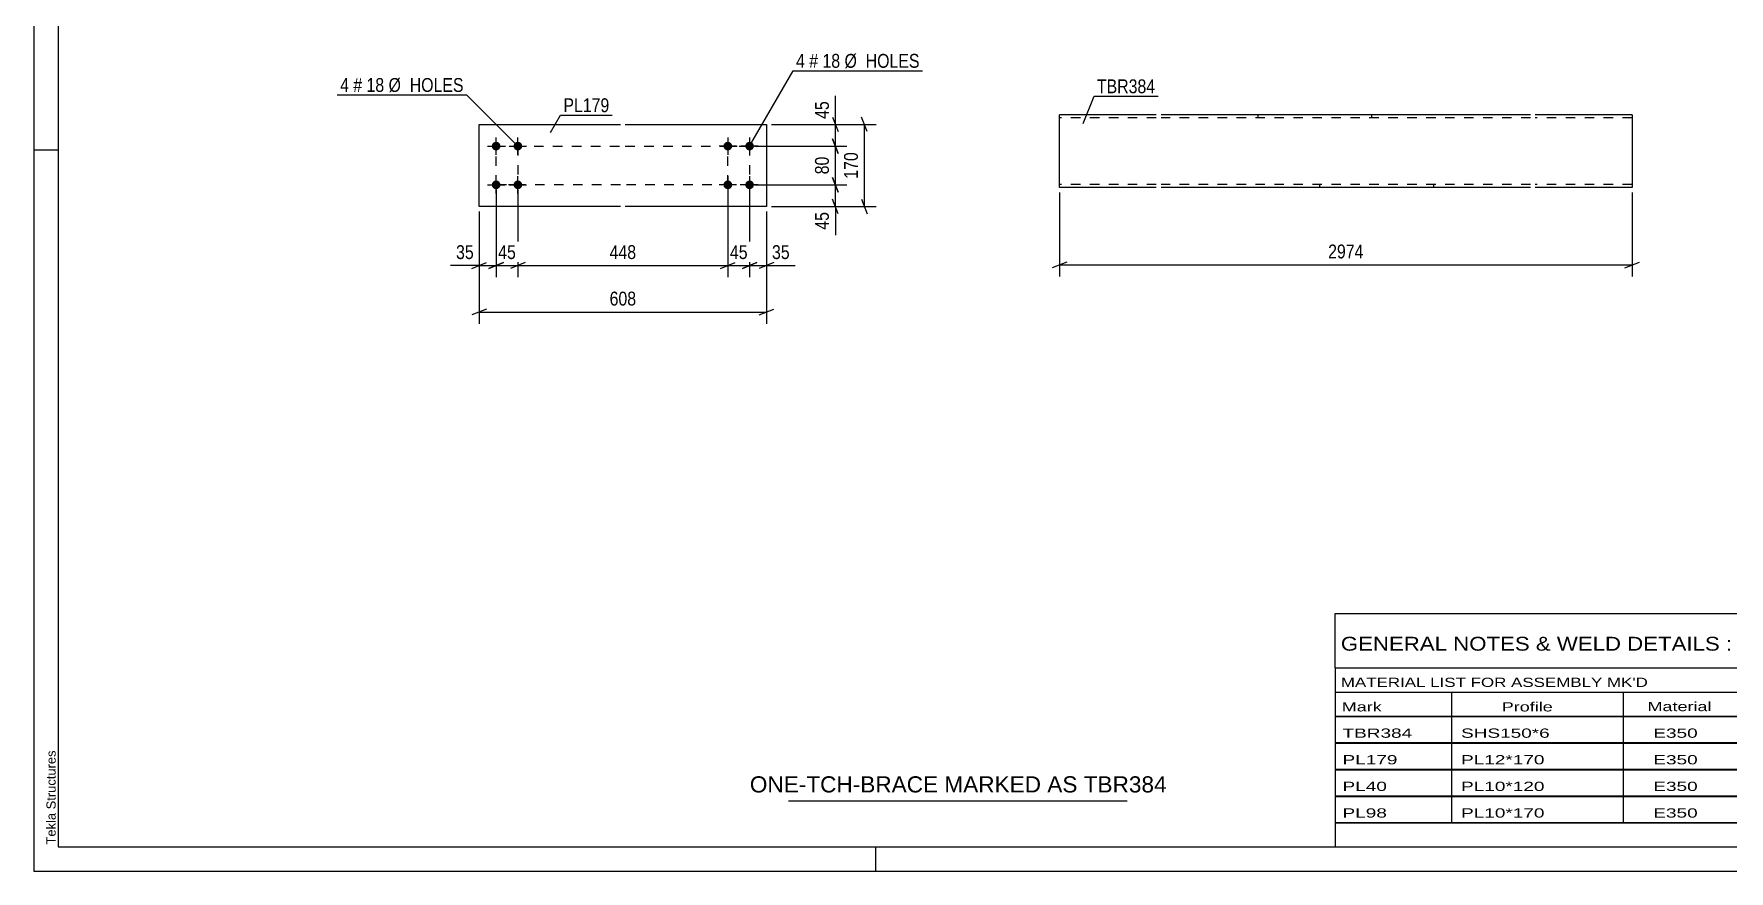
# Model space of a CAD drawing. Header units: millimetres. Extents: x 0 to 594, y 0 to 420.
# Drawn here: x 0 to 350.4, y 0 to 173 of the extents above; entities that cross this region are included whole.
import ezdxf

# ---------------------------------------------------------------- set-up
doc = ezdxf.new("R2010")
doc.units = ezdxf.units.MM
doc.linetypes.add('DXK_LINE_DOT2', pattern=[3.9198, 1.9599, -1.9599])
doc.styles.add('Arial', font='ARIAL.TTF', dxfattribs={"height": 0.2})
doc.styles.add('Arial Narrow', font='ARIALN.TTF', dxfattribs={"height": 0.2})

# ---------------------------------------------------------------- blocks, each defined once
blk = doc.blocks.new('Unknown-580570776-1132')
at = {"color": 5, "linetype": 'Continuous'}
for p, q in [((0, 420), (0, 0)), ((5, 415), (5, 5)), ((5, 149), (0, 149)), ((5, 5), (589, 5)), ((174, 0), (174, 5)), ((0, 0), (594, 0))]:
    blk.add_line(p, q, dxfattribs=at)
at = {"color": 174, "linetype": 'Continuous', "style": 'Arial'}
blk.add_text('Tekla Structures', height=1.9102, rotation=90, dxfattribs=at).set_placement((4.5, 5.5))
blk = doc.blocks.new('Part-580570776-4895 - 4894')
at = {"color": 2, "linetype": 'Continuous'}
for p, q in [((92.04, 154.34), (121.24, 154.34)), ((92.04, 137.34), (92.04, 154.34)), ((122.24, 154.34), (151.44, 154.34)), ((151.44, 154.34), (151.44, 137.34)), ((121.24, 137.34), (92.04, 137.34)), ((151.44, 137.34), (122.24, 137.34))]:
    blk.add_line(p, q, dxfattribs=at)
blk = doc.blocks.new('Bolt-580570776-4896 - 4894')
at = {"linetype": 'Continuous'}
for points in [[(143.44, 148.94, -1), (143.44, 150.74, -1)], [(147.94, 148.94, -1), (147.94, 150.74, -1)], [(143.44, 140.94, -1), (143.44, 142.74, -1)], [(147.94, 140.94, -1), (147.94, 142.74, -1)]]:
    blk.add_hatch(color=1, dxfattribs=at).paths.add_polyline_path(points)
at = {"color": 1, "linetype": 'Continuous'}
for p, q in [((143.44, 151.64), (143.44, 148.04)), ((147.94, 151.64), (147.94, 148.04)), ((145.24, 149.84), (141.64, 149.84)), ((149.74, 149.84), (146.14, 149.84)), ((145.24, 141.84), (141.64, 141.84)), ((143.44, 143.64), (143.44, 140.04)), ((149.74, 141.84), (146.14, 141.84)), ((147.94, 143.64), (147.94, 140.04))]:
    blk.add_line(p, q, dxfattribs=at)
blk = doc.blocks.new('Bolt-580570776-4897 - 4894')
at = {"linetype": 'Continuous'}
for points in [[(95.54, 150.74, -1), (95.54, 148.94, -1)], [(100.04, 150.74, -1), (100.04, 148.94, -1)], [(95.54, 142.74, -1), (95.54, 140.94, -1)], [(100.04, 142.74, -1), (100.04, 140.94, -1)]]:
    blk.add_hatch(color=1, dxfattribs=at).paths.add_polyline_path(points)
at = {"color": 1, "linetype": 'Continuous'}
for p, q in [((95.54, 148.04), (95.54, 151.64)), ((100.04, 148.04), (100.04, 151.64)), ((93.74, 149.84), (97.34, 149.84)), ((98.24, 149.84), (101.84, 149.84)), ((93.74, 141.84), (97.34, 141.84)), ((95.54, 140.04), (95.54, 143.64)), ((98.24, 141.84), (101.84, 141.84)), ((100.04, 140.04), (100.04, 143.64))]:
    blk.add_line(p, q, dxfattribs=at)
blk = doc.blocks.new('Part-580570776-2494 - 2487')
at = {"color": 2, "linetype": 'Continuous'}
for p, q in [((232, 156.28), (212, 156.28)), ((212, 141.37), (212, 156.28)), ((309.35, 156.28), (233, 156.28)), ((330.35, 156.28), (310.35, 156.28)), ((330.35, 156.28), (330.35, 156.18)), ((330.35, 156.18), (330.35, 155.08)), ((330.35, 155.08), (330.35, 141.28)), ((212, 141.28), (212, 141.37)), ((232, 141.28), (212, 141.28)), ((309.35, 141.28), (233, 141.28)), ((330.35, 141.28), (310.35, 141.28))]:
    blk.add_line(p, q, dxfattribs=at)
at = {"color": 7, "linetype": 'DXK_LINE_DOT2'}
for p, q in [((232, 155.68), (212, 155.68)), ((309.35, 155.68), (233, 155.68)), ((253, 156.28), (253, 155.68)), ((276.51, 156.28), (276.51, 155.68)), ((330.35, 155.68), (310.35, 155.68)), ((330.35, 155.92), (330.35, 155.08)), ((212, 141.88), (212, 141.92)), ((232, 141.88), (212, 141.88)), ((212, 141.28), (212, 141.28)), ((309.35, 141.88), (233, 141.88)), ((265.84, 141.28), (265.84, 141.88)), ((265.84, 141.37), (265.84, 141.28)), ((289.35, 141.28), (289.35, 141.88)), ((289.35, 141.37), (289.35, 141.28)), ((330.35, 141.88), (310.35, 141.88)), ((330.35, 141.92), (330.35, 142.02)), ((330.35, 141.88), (330.35, 141.92)), ((330.35, 141.88), (330.35, 141.92))]:
    blk.add_line(p, q, dxfattribs=at)
blk = doc.blocks.new('Rectangle-580570776-5068 - 4894')
at = {"color": 1, "linetype": 'DXK_LINE_DOT2'}
for p, q in [((95.54, 149.84), (100.04, 149.84)), ((95.54, 141.84), (95.54, 149.84)), ((100.04, 149.84), (100.04, 141.84)), ((100.04, 141.84), (95.54, 141.84))]:
    blk.add_line(p, q, dxfattribs=at)
blk = doc.blocks.new('Rectangle-580570776-5078 - 4894')
at = {"color": 1, "linetype": 'DXK_LINE_DOT2'}
for p, q in [((95.54, 149.84), (121.24, 149.84)), ((95.54, 141.84), (95.54, 149.84)), ((122.24, 149.84), (147.94, 149.84)), ((147.94, 149.84), (147.94, 141.84)), ((121.24, 141.84), (95.54, 141.84)), ((147.94, 141.84), (122.24, 141.84))]:
    blk.add_line(p, q, dxfattribs=at)
blk = doc.blocks.new('Rectangle-580570776-5088 - 4894')
at = {"color": 1, "linetype": 'DXK_LINE_DOT2'}
for p, q in [((143.44, 149.84), (147.94, 149.84)), ((143.44, 141.84), (143.44, 149.84)), ((147.94, 149.84), (147.94, 141.84)), ((147.94, 141.84), (143.44, 141.84))]:
    blk.add_line(p, q, dxfattribs=at)
blk = doc.blocks.new('StraightDimension-580570776-5046 - 4894')
at = {"color": 7, "linetype": 'Continuous'}
for p, q in [((152.44, 154.34), (168.07, 154.34)), ((165.07, 155.84), (166.27, 152.84)), ((165.67, 149.84), (165.67, 154.34)), ((166.27, 148.34), (165.07, 151.34)), ((148.94, 149.84), (168.07, 149.84))]:
    blk.add_line(p, q, dxfattribs=at)
at = {"color": 0}
blk.add_wipeout([(164.92, 159.72), (160.72, 159.72), (160.72, 154.86), (164.92, 154.86)], dxfattribs=at)
at = {"color": 7, "linetype": 'Continuous'}
blk.add_line((165.67, 154.34), (165.67, 160.24), dxfattribs=at)
blk.add_line((165.67, 154.34), (165.67, 160.24), dxfattribs=at)
at = {"color": 3, "style": 'Arial Narrow'}
blk.add_text('45', height=2.863, rotation=90.0002, dxfattribs=at).set_placement((164.32, 155.46))
blk = doc.blocks.new('StraightDimension-580570776-4902 - 4894')
at = {"color": 7, "linetype": 'Continuous'}
for p, q in [((147.94, 140.84), (147.94, 122.75)), ((151.44, 136.34), (151.44, 122.75)), ((146.44, 124.55), (149.44, 125.75)), ((147.94, 125.15), (151.44, 125.15)), ((152.94, 125.75), (149.94, 124.55))]:
    blk.add_line(p, q, dxfattribs=at)
at = {"color": 0}
blk.add_wipeout([(156.82, 125.9), (156.82, 130.1), (151.97, 130.1), (151.97, 125.9)], dxfattribs=at)
at = {"color": 7, "linetype": 'Continuous'}
blk.add_line((151.44, 125.15), (157.35, 125.15), dxfattribs=at)
blk.add_line((151.44, 125.15), (157.35, 125.15), dxfattribs=at)
at = {"color": 3, "style": 'Arial Narrow'}
blk.add_text('35', height=2.863, dxfattribs=at).set_placement((152.57, 126.5))
blk = doc.blocks.new('StraightDimension-580570776-4903 - 4894')
at = {"color": 7, "linetype": 'Continuous'}
for p, q in [((143.44, 140.84), (143.44, 122.75)), ((147.94, 140.84), (147.94, 122.75)), ((141.94, 124.55), (144.94, 125.75)), ((143.44, 125.15), (147.94, 125.15)), ((149.44, 125.75), (146.44, 124.55))]:
    blk.add_line(p, q, dxfattribs=at)
at = {"color": 0}
blk.add_wipeout([(148.12, 125.9), (148.12, 130.1), (143.27, 130.1), (143.27, 125.9)], dxfattribs=at)
at = {"color": 3, "style": 'Arial Narrow'}
blk.add_text('45', height=2.863, dxfattribs=at).set_placement((143.87, 126.5))
blk = doc.blocks.new('StraightDimension-580570776-4904 - 4894')
at = {"color": 7, "linetype": 'Continuous'}
for p, q in [((100.04, 140.84), (100.04, 122.75)), ((143.44, 140.84), (143.44, 122.75)), ((101.54, 125.75), (98.54, 124.55)), ((100.04, 125.15), (143.44, 125.15)), ((141.94, 124.55), (144.94, 125.75))]:
    blk.add_line(p, q, dxfattribs=at)
at = {"color": 0}
blk.add_wipeout([(125.09, 125.9), (125.09, 130.1), (118.4, 130.1), (118.4, 125.9)], dxfattribs=at)
at = {"color": 3, "style": 'Arial Narrow'}
blk.add_text('448', height=2.863, dxfattribs=at).set_placement((119, 126.5))
blk = doc.blocks.new('StraightDimension-580570776-4905 - 4894')
at = {"color": 7, "linetype": 'Continuous'}
for p, q in [((95.54, 140.84), (95.54, 122.75)), ((100.04, 140.84), (100.04, 122.75)), ((94.04, 124.55), (97.04, 125.75)), ((95.54, 125.15), (100.04, 125.15)), ((101.54, 125.75), (98.54, 124.55))]:
    blk.add_line(p, q, dxfattribs=at)
at = {"color": 0}
blk.add_wipeout([(100.22, 125.9), (100.22, 130.1), (95.37, 130.1), (95.37, 125.9)], dxfattribs=at)
at = {"color": 3, "style": 'Arial Narrow'}
blk.add_text('45', height=2.863, dxfattribs=at).set_placement((95.97, 126.5))
blk = doc.blocks.new('StraightDimension-580570776-4906 - 4894')
at = {"color": 7, "linetype": 'Continuous'}
for p, q in [((95.54, 140.84), (95.54, 122.75)), ((92.04, 136.34), (92.04, 122.75)), ((90.54, 124.55), (93.54, 125.75)), ((92.04, 125.15), (95.54, 125.15)), ((97.04, 125.75), (94.04, 124.55))]:
    blk.add_line(p, q, dxfattribs=at)
at = {"color": 0}
blk.add_wipeout([(91.52, 125.9), (91.52, 130.1), (86.66, 130.1), (86.66, 125.9)], dxfattribs=at)
at = {"color": 7, "linetype": 'Continuous'}
blk.add_line((92.04, 125.15), (86.14, 125.15), dxfattribs=at)
blk.add_line((92.04, 125.15), (86.14, 125.15), dxfattribs=at)
at = {"color": 3, "style": 'Arial Narrow'}
blk.add_text('35', height=2.863, dxfattribs=at).set_placement((87.26, 126.5))
blk = doc.blocks.new('StraightDimension-580570776-4922 - 4894')
at = {"color": 7, "linetype": 'Continuous'}
for p, q in [((92.04, 136.34), (92.04, 113.14)), ((151.44, 136.34), (151.44, 113.14)), ((93.54, 116.14), (90.54, 114.94)), ((149.94, 114.94), (152.94, 116.14)), ((92.04, 115.54), (151.44, 115.54))]:
    blk.add_line(p, q, dxfattribs=at)
at = {"color": 0}
blk.add_wipeout([(125.09, 116.29), (125.09, 120.49), (118.4, 120.49), (118.4, 116.29)], dxfattribs=at)
at = {"color": 3, "style": 'Arial Narrow'}
blk.add_text('608', height=2.863, dxfattribs=at).set_placement((119, 116.89))
blk = doc.blocks.new('StraightDimension-580570776-4942 - 4894')
at = {"color": 7, "linetype": 'Continuous'}
for p, q in [((152.44, 154.34), (174.07, 154.34)), ((172.27, 152.84), (171.07, 155.84)), ((171.67, 137.34), (171.67, 154.34)), ((152.44, 137.34), (174.07, 137.34)), ((171.07, 138.84), (172.27, 135.84))]:
    blk.add_line(p, q, dxfattribs=at)
at = {"color": 0}
blk.add_wipeout([(170.92, 149.18), (166.72, 149.18), (166.72, 142.5), (170.92, 142.5)], dxfattribs=at)
at = {"color": 3, "style": 'Arial Narrow'}
blk.add_text('170', height=2.863, rotation=90.0002, dxfattribs=at).set_placement((170.32, 143.1))
blk = doc.blocks.new('StraightDimension-580570776-5047 - 4894')
at = {"color": 7, "linetype": 'Continuous'}
for p, q in [((165.07, 151.34), (166.27, 148.34)), ((148.94, 149.84), (168.07, 149.84)), ((165.67, 141.84), (165.67, 149.84)), ((148.94, 141.84), (168.07, 141.84)), ((166.27, 140.34), (165.07, 143.34))]:
    blk.add_line(p, q, dxfattribs=at)
at = {"color": 0}
blk.add_wipeout([(164.92, 148.27), (160.72, 148.27), (160.72, 143.41), (164.92, 143.41)], dxfattribs=at)
at = {"color": 3, "style": 'Arial Narrow'}
blk.add_text('80', height=2.863, rotation=90.0002, dxfattribs=at).set_placement((164.32, 144.01))
blk = doc.blocks.new('StraightDimension-580570776-5048 - 4894')
at = {"color": 7, "linetype": 'Continuous'}
for p, q in [((148.94, 141.84), (168.07, 141.84)), ((165.07, 143.34), (166.27, 140.34)), ((165.67, 137.34), (165.67, 141.84)), ((152.44, 137.34), (168.07, 137.34)), ((166.27, 135.84), (165.07, 138.84))]:
    blk.add_line(p, q, dxfattribs=at)
at = {"color": 0}
blk.add_wipeout([(164.92, 136.81), (160.72, 136.81), (160.72, 131.96), (164.92, 131.96)], dxfattribs=at)
at = {"color": 7, "linetype": 'Continuous'}
blk.add_line((165.67, 137.34), (165.67, 131.43), dxfattribs=at)
blk.add_line((165.67, 137.34), (165.67, 131.43), dxfattribs=at)
at = {"color": 3, "style": 'Arial Narrow'}
blk.add_text('45', height=2.863, rotation=90.0002, dxfattribs=at).set_placement((164.32, 132.56))
blk = doc.blocks.new('StraightDimension-580570776-2501 - 2487')
at = {"color": 7, "linetype": 'Continuous'}
for p, q in [((212, 140.28), (212, 122.88)), ((330.35, 140.28), (330.35, 122.88)), ((213.5, 125.88), (210.5, 124.68)), ((212, 125.28), (330.35, 125.28)), ((328.85, 124.68), (331.85, 125.88))]:
    blk.add_line(p, q, dxfattribs=at)
at = {"color": 0}
blk.add_wipeout([(275.43, 126.03), (275.43, 130.23), (266.92, 130.23), (266.92, 126.03)], dxfattribs=at)
at = {"color": 3, "style": 'Arial Narrow'}
blk.add_text('2974', height=2.863, dxfattribs=at).set_placement((267.52, 126.63))
blk = doc.blocks.new('Unknown-580570776-6235')
at = {"color": 7, "linetype": 'Continuous'}
for p, q in [((269, 53.25), (429, 53.25)), ((269, 42), (269, 53.25)), ((429, 53.25), (429, 42)), ((269, 42), (429, 42)), ((269, 42), (269, 37)), ((429, 42), (429, 37)), ((269, 37), (429, 37)), ((269, 37), (269, 32)), ((293, 37), (293, 32)), ((328.5, 37), (328.5, 32)), ((354.5, 37), (354.5, 32)), ((367.5, 37), (367.5, 32)), ((385, 37), (385, 32)), ((407, 37), (407, 32)), ((429, 37), (429, 32)), ((269, 32), (429, 32)), ((269, 31.95), (269, 26.55)), ((269, 31.95), (429, 31.95)), ((293, 32), (293, 26.5)), ((328.5, 32), (328.5, 26.5)), ((354.5, 32), (354.5, 26.5)), ((367.5, 32), (367.5, 26.5)), ((385, 32), (385, 26.5)), ((407, 32), (407, 26.5)), ((429, 31.95), (429, 26.55)), ((269, 26.55), (429, 26.55)), ((269, 26.45), (269, 21.05)), ((269, 26.45), (429, 26.45)), ((293, 26.5), (293, 21)), ((328.5, 26.5), (328.5, 21)), ((354.5, 26.5), (354.5, 21)), ((367.5, 26.5), (367.5, 21)), ((385, 26.5), (385, 21)), ((407, 26.5), (407, 21)), ((429, 26.45), (429, 21.05)), ((269, 21.05), (429, 21.05)), ((269, 20.95), (269, 15.55)), ((269, 20.95), (429, 20.95)), ((293, 21), (293, 15.5)), ((328.5, 21), (328.5, 15.5)), ((354.5, 21), (354.5, 15.5)), ((367.5, 21), (367.5, 15.5)), ((385, 21), (385, 15.5)), ((407, 21), (407, 15.5)), ((429, 20.95), (429, 15.55)), ((269, 15.55), (429, 15.55)), ((269, 15.45), (269, 10.05)), ((269, 15.45), (429, 15.45)), ((293, 15.5), (293, 10)), ((328.5, 15.5), (328.5, 10)), ((354.5, 15.5), (354.5, 10)), ((367.5, 15.5), (367.5, 10)), ((385, 15.5), (385, 10)), ((407, 15.5), (407, 10)), ((429, 15.45), (429, 10.05)), ((269, 10.05), (429, 10.05)), ((269, 10), (429, 10)), ((269, 10), (269, 5)), ((385, 10), (385, 5)), ((407, 10), (407, 5)), ((429, 10), (429, 5)), ((269, 5), (429, 5))]:
    blk.add_line(p, q, dxfattribs=at)
at = {"color": 7, "style": 'Arial Narrow'}
for s, height, width, p in [('GENERAL NOTES & WELD DETAILS :', 2.8633, 1.4, (270.15, 45.56)), ('REFER TYP DRAWING TYP-01', 1.9089, 1.6, (353.7, 45.66)), ("MATERIAL LIST FOR ASSEMBLY MK'D", 1.9089, 1.6, (270.15, 38.06)), ('TBR384', 1.909, 1.794707, (361.59, 37.97)), ('1', 1.91, 1.794707, (391.08, 38.06)), ('No. Required', 1.9089, 1.6, (400.41, 38.06)), ('Material', 1.909, 1.7, (333.54, 33.06)), ('Length', 1.909, 1.7, (369, 33.06)), ('Weight', 1.909, 1.7, (411, 33.06)), ('Mark', 1.909, 1.7, (270.34, 33)), ('Profile', 1.909, 1.7, (303.41, 33)), ('No.', 1.909, 1.7, (358.5, 33.06)), ('Area', 1.909, 1.7, (391.5, 33.06))]:
    blk.add_text(s, height=height, dxfattribs=dict(at, width=width)).set_placement(p)
at = {"color": 7, "linetype": 'Continuous', "style": 'Arial Narrow'}
for s, height, width, p in [('TBR384', 1.909, 1.794707, (270.5, 27.56)), ('SHS150*6', 1.909, 1.794707, (295, 27.56)), ('E350', 1.909, 1.794707, (334.74, 27.56)), ('1', 1.91, 1.794707, (358.86, 27.56)), ('2974', 1.909, 1.794707, (371.58, 27.56)), ('1.8', 1.909, 1.794707, (395.32, 27.56)), ('80.4', 1.909, 1.794707, (414.14, 27.56)), ('PL179', 1.909, 1.794707, (270.5, 22.06)), ('PL12*170', 1.909, 1.794707, (295, 22.06)), ('E350', 1.909, 1.794707, (334.74, 22.06)), ('1', 1.91, 1.794707, (358.86, 22.06)), ('608', 1.909, 1.794707, (373.77, 22.06)), ('0.2', 1.909, 1.794707, (395.32, 22.06)), ('9.7', 1.909, 1.794707, (416.33, 22.06)), ('PL40', 1.909, 1.794707, (270.5, 16.56)), ('PL10*120', 1.909, 1.794707, (295, 16.56)), ('E350', 1.909, 1.794707, (334.74, 16.56)), ('4', 1.91, 1.794707, (358.86, 16.56)), ('150', 1.909, 1.794707, (373.77, 16.56)), ('0.0', 1.909, 1.794707, (395.32, 16.56)), ('5.7', 1.909, 1.794707, (416.33, 16.56)), ('PL98', 1.909, 1.794707, (270.5, 11.06)), ('PL10*170', 1.909, 1.794707, (295, 11.06)), ('E350', 1.909, 1.794707, (334.74, 11.06)), ('2', 1.91, 1.794707, (358.86, 11.06)), ('170', 1.909, 1.794707, (373.77, 11.06)), ('0.1', 1.909, 1.794707, (395.32, 11.06)), ('4.5', 1.909, 1.794707, (416.33, 11.06)), ('Total', 1.909, 1.7, (371.33, 6.5)), ('2.3', 1.909, 1.794707, (394.83, 6.5)), ('100.3', 1.909, 1.794707, (411.96, 6.5))]:
    blk.add_text(s, height=height, dxfattribs=dict(at, width=width)).set_placement(p)
blk = doc.blocks.new('Unknown-580570776-6236')
at = {"color": 7, "linetype": 'Continuous'}
blk.add_line((156, 14.5), (226, 14.5), dxfattribs=at)
at = {"color": 7, "style": 'Arial'}
blk.add_text('ONE-TCH-BRACE MARKED AS TBR384', height=3.3428, dxfattribs=at).set_placement((147.99, 16.25))
blk = doc.blocks.new('Mark-580570776-4945 - 4894')
at = {"color": 0}
blk.add_wipeout([(118.96, 156.86), (118.96, 159.86), (109.45, 159.86), (109.45, 156.86)], dxfattribs=at)
blk.add_wipeout([(118.96, 156.86), (118.96, 159.86), (109.45, 159.86), (109.45, 156.86)], dxfattribs=at)
at = {"color": 30, "linetype": 'Continuous'}
for p, q in [((106.8, 152.67), (108.85, 156.26)), ((108.85, 156.26), (119.56, 156.26))]:
    blk.add_line(p, q, dxfattribs=at)
at = {"color": 3, "style": 'Arial Narrow'}
blk.add_text('PL179', height=2.863, dxfattribs=at).set_placement((109.45, 156.86))
blk = doc.blocks.new('Mark-580570776-4948 - 4894')
at = {"color": 0}
blk.add_wipeout([(159.37, 166.03), (159.37, 169.03), (157.54, 169.03), (157.54, 166.03)], dxfattribs=at)
blk.add_wipeout([(159.37, 166.03), (159.37, 169.03), (157.54, 169.03), (157.54, 166.03)], dxfattribs=at)
at = {"color": 7, "linetype": 'Continuous'}
blk.add_line((147.94, 149.84), (156.94, 165.43), dxfattribs=at)
at = {"color": 0}
blk.add_wipeout([(162.1, 166.03), (162.1, 169.03), (160.27, 169.03), (160.27, 166.03)], dxfattribs=at)
blk.add_wipeout([(162.1, 166.03), (162.1, 169.03), (160.27, 169.03), (160.27, 166.03)], dxfattribs=at)
at = {"color": 3, "style": 'Arial Narrow'}
blk.add_text('4', height=2.86, dxfattribs=at).set_placement((157.54, 166.03))
at = {"color": 0}
blk.add_wipeout([(166.66, 166.03), (166.66, 169.03), (163, 169.03), (163, 166.03)], dxfattribs=at)
blk.add_wipeout([(166.66, 166.03), (166.66, 169.03), (163, 169.03), (163, 166.03)], dxfattribs=at)
at = {"color": 3, "style": 'Arial Narrow'}
blk.add_text('#', height=2.86, dxfattribs=at).set_placement((160.27, 166.03))
at = {"color": 0}
blk.add_wipeout([(183.08, 166.03), (183.08, 169.03), (167.56, 169.03), (167.56, 166.03)], dxfattribs=at)
blk.add_wipeout([(183.08, 166.03), (183.08, 169.03), (167.56, 169.03), (167.56, 166.03)], dxfattribs=at)
at = {"color": 7, "linetype": 'Continuous'}
blk.add_line((156.94, 165.43), (183.68, 165.43), dxfattribs=at)
at = {"color": 3, "style": 'Arial Narrow'}
for s, p in [('18', (163, 166.03)), ('Ø  HOLES', (167.56, 166.03))]:
    blk.add_text(s, height=2.863, dxfattribs=at).set_placement(p)
blk = doc.blocks.new('Mark-580570776-4949 - 4894')
at = {"color": 0}
blk.add_wipeout([(65.13, 161.04), (65.13, 164.04), (63.3, 164.04), (63.3, 161.04)], dxfattribs=at)
blk.add_wipeout([(65.13, 161.04), (65.13, 164.04), (63.3, 164.04), (63.3, 161.04)], dxfattribs=at)
blk.add_wipeout([(67.85, 161.04), (67.85, 164.04), (66.03, 164.04), (66.03, 161.04)], dxfattribs=at)
blk.add_wipeout([(67.85, 161.04), (67.85, 164.04), (66.03, 164.04), (66.03, 161.04)], dxfattribs=at)
at = {"color": 3, "style": 'Arial Narrow'}
blk.add_text('4', height=2.86, dxfattribs=at).set_placement((63.3, 161.04))
at = {"color": 0}
blk.add_wipeout([(72.41, 161.04), (72.41, 164.04), (68.75, 164.04), (68.75, 161.04)], dxfattribs=at)
blk.add_wipeout([(72.41, 161.04), (72.41, 164.04), (68.75, 164.04), (68.75, 161.04)], dxfattribs=at)
at = {"color": 3, "style": 'Arial Narrow'}
blk.add_text('#', height=2.86, dxfattribs=at).set_placement((66.03, 161.04))
at = {"color": 0}
blk.add_wipeout([(88.84, 161.04), (88.84, 164.04), (73.31, 164.04), (73.31, 161.04)], dxfattribs=at)
blk.add_wipeout([(88.84, 161.04), (88.84, 164.04), (73.31, 164.04), (73.31, 161.04)], dxfattribs=at)
at = {"color": 7, "linetype": 'Continuous'}
for p in [(62.7, 160.44), (100.04, 149.84)]:
    blk.add_line(p, (89.44, 160.44), dxfattribs=at)
at = {"color": 3, "style": 'Arial Narrow'}
for s, p in [('18', (68.75, 161.04)), ('Ø  HOLES', (73.31, 161.04))]:
    blk.add_text(s, height=2.863, dxfattribs=at).set_placement(p)
blk = doc.blocks.new('Mark-580570776-2490 - 2487')
at = {"color": 0}
blk.add_wipeout([(231.78, 160.77), (231.78, 163.77), (219.73, 163.77), (219.73, 160.77)], dxfattribs=at)
blk.add_wipeout([(231.78, 160.77), (231.78, 163.77), (219.73, 163.77), (219.73, 160.77)], dxfattribs=at)
at = {"color": 30, "linetype": 'Continuous'}
for p, q in [((216.9, 154.52), (219.13, 160.17)), ((219.13, 160.17), (232.38, 160.17))]:
    blk.add_line(p, q, dxfattribs=at)
at = {"color": 3, "style": 'Arial Narrow'}
blk.add_text('TBR384', height=2.863, dxfattribs=at).set_placement((219.73, 160.77))

msp = doc.modelspace()

# ---------------------------------------------------------------- block references
for name in ['Unknown-580570776-1132', 'Part-580570776-4895 - 4894', 'Part-580570776-2494 - 2487', 'Bolt-580570776-4897 - 4894', 'Bolt-580570776-4896 - 4894', 'Rectangle-580570776-5068 - 4894', 'Rectangle-580570776-5078 - 4894', 'Rectangle-580570776-5088 - 4894', 'Unknown-580570776-6235', 'Unknown-580570776-6236']:
    msp.add_blockref(name, (0, 0))

# ---------------------------------------------------------------- next in the draw order: block references
for name in ['Mark-580570776-4949 - 4894', 'Mark-580570776-2490 - 2487', 'Mark-580570776-4945 - 4894', 'StraightDimension-580570776-5046 - 4894', 'StraightDimension-580570776-4902 - 4894', 'StraightDimension-580570776-2501 - 2487']:
    msp.add_blockref(name, (0, 0))

# ---------------------------------------------------------------- next in the draw order: block references
msp.add_blockref('StraightDimension-580570776-4903 - 4894', (0, 0))

# ---------------------------------------------------------------- next in the draw order: block references
msp.add_blockref('StraightDimension-580570776-4904 - 4894', (0, 0))

# ---------------------------------------------------------------- next in the draw order: block references
msp.add_blockref('StraightDimension-580570776-4905 - 4894', (0, 0))

# ---------------------------------------------------------------- next in the draw order: block references
msp.add_blockref('StraightDimension-580570776-4906 - 4894', (0, 0))

# ---------------------------------------------------------------- next in the draw order: block references
msp.add_blockref('StraightDimension-580570776-4922 - 4894', (0, 0))

# ---------------------------------------------------------------- next in the draw order: block references
msp.add_blockref('StraightDimension-580570776-4942 - 4894', (0, 0))

# ---------------------------------------------------------------- next in the draw order: block references
msp.add_blockref('StraightDimension-580570776-5047 - 4894', (0, 0))

# ---------------------------------------------------------------- next in the draw order: block references
for name in ['Mark-580570776-4948 - 4894', 'StraightDimension-580570776-5048 - 4894']:
    msp.add_blockref(name, (0, 0))

doc.saveas('drawing.dxf')
